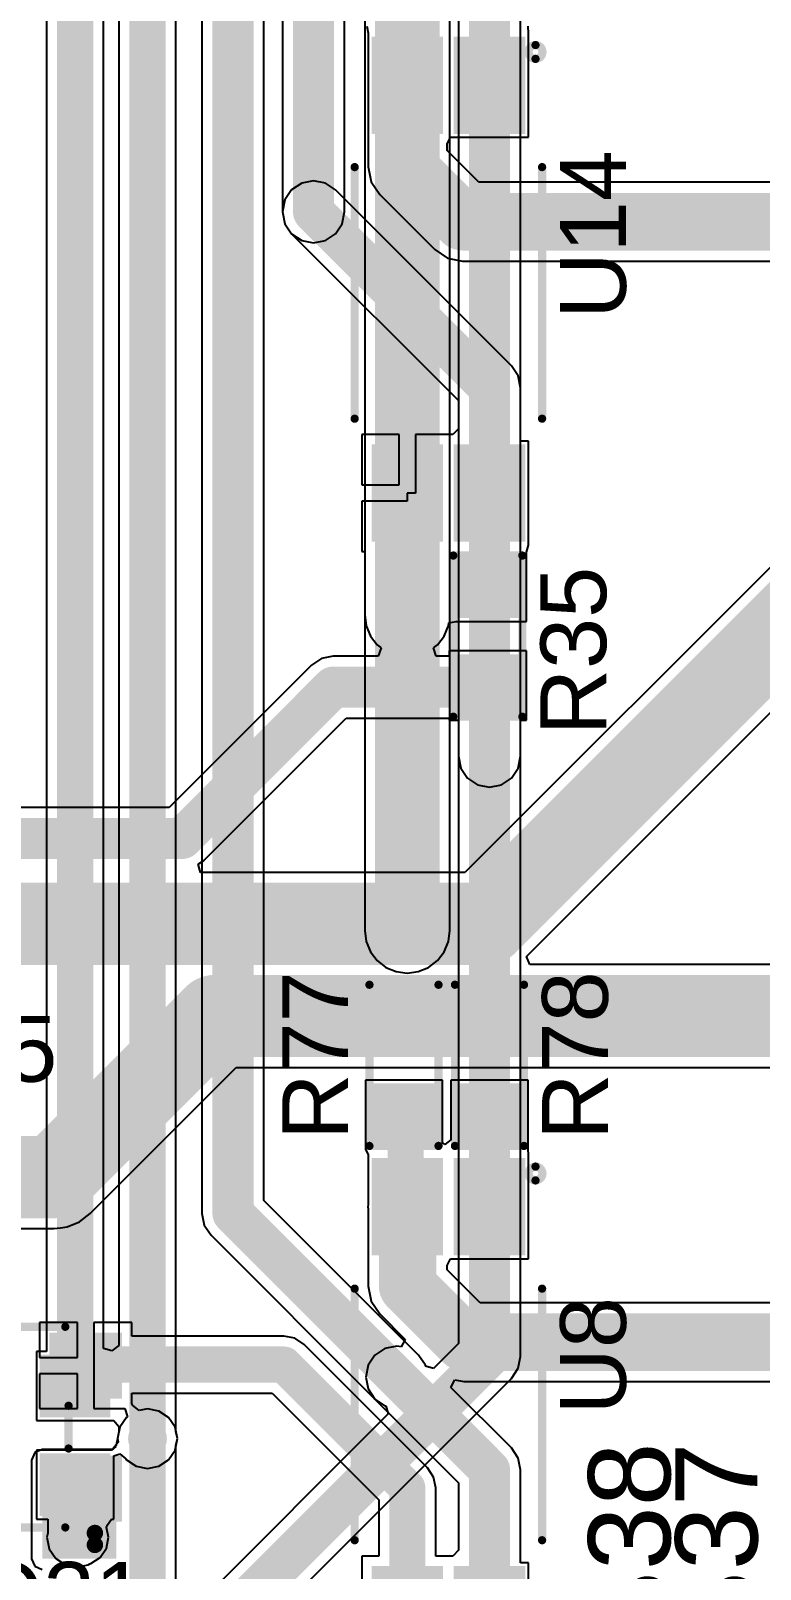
# Model space of a CAD drawing. Header units: millimetres. Extents: x 0 to 214, y 0 to 214.
# Drawn here: x 5.723 to 6.167, y 0.656 to 1.591 of the extents above; entities that cross this region are included whole.
import ezdxf

# ---------------------------------------------------------------- set-up
doc = ezdxf.new("R2010")
doc.units = ezdxf.units.MM
doc.header["$MEASUREMENT"] = 0
for name, color, linetype in [('BottomLayer', 5, 'Continuous'), ('BottomPaste', 16, 'Continuous'), ('BottomSolder', 6, 'Continuous'), ('TopLayer', 1, 'Continuous'), ('TopOverlay', 2, 'Continuous'), ('TopPaste', 8, 'Continuous'), ('TopSolder', 216, 'Continuous'), ('ViaHoleLayer', 16, 'Continuous')]:
    doc.layers.add(name, color=color, linetype=linetype)
doc.styles.add('Arial', font='', dxfattribs={"height": 0.2})
doc.styles.get('Arial').set_extended_font_data('Arial')

# ---------------------------------------------------------------- blocks, each defined once
blk = doc.blocks.new('PS2801C_1_F3_A_5')
at = {"layer": 'TopLayer'}
for points in [[(-0.14961, 0.04272), (-0.09843, 0.04272), (-0.09843, 0.00728), (-0.14961, 0.00728)], [(0.09843, 0.04272), (0.14961, 0.04272), (0.14961, 0.00728), (0.09843, 0.00728)], [(-0.14961, -0.00728), (-0.09843, -0.00728), (-0.09843, -0.04272), (-0.14961, -0.04272)], [(0.09843, -0.00728), (0.14961, -0.00728), (0.14961, -0.04272), (0.09843, -0.04272)]]:
    blk.add_hatch(color=1, dxfattribs=at).paths.add_polyline_path(points)
at = {"layer": 'TopPaste'}
for points in [[(-0.14961, 0.04272), (-0.09843, 0.04272), (-0.09843, 0.00728), (-0.14961, 0.00728)], [(0.09843, 0.04272), (0.14961, 0.04272), (0.14961, 0.00728), (0.09843, 0.00728)], [(-0.14961, -0.00728), (-0.09843, -0.00728), (-0.09843, -0.04272), (-0.14961, -0.04272)], [(0.09843, -0.00728), (0.14961, -0.00728), (0.14961, -0.04272), (0.09843, -0.04272)]]:
    blk.add_hatch(color=8, dxfattribs=at).paths.add_polyline_path(points)
at = {"layer": 'TopSolder'}
for points in [[(-0.15361, 0.04672), (-0.09443, 0.04672), (-0.09443, 0.00328), (-0.15361, 0.00328)], [(0.09443, 0.04672), (0.15361, 0.04672), (0.15361, 0.00328), (0.09443, 0.00328)], [(-0.15361, -0.00328), (-0.09443, -0.00328), (-0.09443, -0.04672), (-0.15361, -0.04672)], [(0.09443, -0.00328), (0.15361, -0.00328), (0.15361, -0.04672), (0.09443, -0.04672)]]:
    blk.add_hatch(color=216, dxfattribs=at).paths.add_polyline_path(points)
at = {"layer": 'TopOverlay'}
for points, const_width in [([(-0.14002, 0.053, 1), (-0.14843, 0.053, 1)], 0.005), ([(-0.07547, 0.057, 1), (-0.07297, 0.057, 1)], 0.0025), ([(0.07753, 0.057, 1), (0.08003, 0.057, 1)], 0.0025), ([(-0.14968, 0.053, 1), (-0.14718, 0.053, 1)], 0.0025), ([(-0.14127, 0.053, 1), (-0.13877, 0.053, 1)], 0.0025), ([(-0.07547, -0.057, 1), (-0.07297, -0.057, 1)], 0.0025), ([(0.07753, -0.057, 1), (0.08003, -0.057, 1)], 0.0025)]:
    blk.add_lwpolyline(points, format="xyb", close=True, dxfattribs=dict(at, const_width=const_width))
at = {"layer": 'TopOverlay', "const_width": 0.005}
for points in [[(0.07878, 0.057), (-0.07422, 0.057)], [(0.07878, -0.057), (-0.07422, -0.057)]]:
    blk.add_lwpolyline(points, dxfattribs=at)
blk = doc.blocks.new('SOT_23_44')
at = {"layer": 'TopLayer'}
for points in [[(-0.01614, 0.05748), (0.01614, 0.05748), (0.01614, 0.02126), (-0.01614, 0.02126)], [(-0.05354, -0.02126), (-0.02126, -0.02126), (-0.02126, -0.05748), (-0.05354, -0.05748)], [(0.02126, -0.02126), (0.05354, -0.02126), (0.05354, -0.05748), (0.02126, -0.05748)]]:
    blk.add_hatch(color=1, dxfattribs=at).paths.add_polyline_path(points)
at = {"layer": 'TopPaste'}
for points in [[(-0.01614, 0.05748), (0.01614, 0.05748), (0.01614, 0.02126), (-0.01614, 0.02126)], [(-0.05354, -0.02126), (-0.02126, -0.02126), (-0.02126, -0.05748), (-0.05354, -0.05748)], [(0.02126, -0.02126), (0.05354, -0.02126), (0.05354, -0.05748), (0.02126, -0.05748)]]:
    blk.add_hatch(color=8, dxfattribs=at).paths.add_polyline_path(points)
at = {"layer": 'TopSolder'}
for points in [[(-0.02014, 0.06148), (0.02014, 0.06148), (0.02014, 0.01726), (-0.02014, 0.01726)], [(-0.05754, -0.01726), (-0.01726, -0.01726), (-0.01726, -0.06148), (-0.05754, -0.06148)], [(0.01726, -0.01726), (0.05754, -0.01726), (0.05754, -0.06148), (0.01726, -0.06148)]]:
    blk.add_hatch(color=216, dxfattribs=at).paths.add_polyline_path(points)
at = {"layer": 'TopOverlay', "const_width": 0.005}
for points in [[(-0.061, 0.029), (-0.024, 0.029)], [(-0.061, 0.029), (-0.061, -0.027)], [(0.024, 0.029), (0.061, 0.029)], [(0.061, 0.029), (0.061, -0.027)], [(-0.013, -0.029), (0.013, -0.029)]]:
    blk.add_lwpolyline(points, dxfattribs=at)
at = {"layer": 'TopOverlay'}
for points, const_width in [([(-0.06225, 0.029, 1), (-0.05975, 0.029, 1)], 0.0025), ([(-0.06225, 0.029, 1), (-0.05975, 0.029, 1)], 0.0025), ([(-0.02525, 0.029, 1), (-0.02275, 0.029, 1)], 0.0025), ([(0.02275, 0.029, 1), (0.02525, 0.029, 1)], 0.0025), ([(0.05975, 0.029, 1), (0.06225, 0.029, 1)], 0.0025), ([(0.05975, 0.029, 1), (0.06225, 0.029, 1)], 0.0025), ([(-0.06225, -0.027, 1), (-0.05975, -0.027, 1)], 0.0025), ([(-0.01425, -0.029, 1), (-0.01175, -0.029, 1)], 0.0025), ([(0.01175, -0.029, 1), (0.01425, -0.029, 1)], 0.0025), ([(0.05975, -0.027, 1), (0.06225, -0.027, 1)], 0.0025), ([(-0.06439, -0.045, 1), (-0.07161, -0.045, 1)], 0.01), ([(-0.07411, -0.045, 1), (-0.06911, -0.045, 1)], 0.005), ([(-0.06689, -0.045, 1), (-0.06189, -0.045, 1)], 0.005)]:
    blk.add_lwpolyline(points, format="xyb", close=True, dxfattribs=dict(at, const_width=const_width))
blk = doc.blocks.new('PS2801C_1_F3_A_114')
at = {"layer": 'TopLayer'}
for points in [[(-0.14961, 0.04272), (-0.09843, 0.04272), (-0.09843, 0.00728), (-0.14961, 0.00728)], [(0.09843, 0.04272), (0.14961, 0.04272), (0.14961, 0.00728), (0.09843, 0.00728)], [(-0.14961, -0.00728), (-0.09843, -0.00728), (-0.09843, -0.04272), (-0.14961, -0.04272)], [(0.09843, -0.00728), (0.14961, -0.00728), (0.14961, -0.04272), (0.09843, -0.04272)]]:
    blk.add_hatch(color=1, dxfattribs=at).paths.add_polyline_path(points)
at = {"layer": 'TopPaste'}
for points in [[(-0.14961, 0.04272), (-0.09843, 0.04272), (-0.09843, 0.00728), (-0.14961, 0.00728)], [(0.09843, 0.04272), (0.14961, 0.04272), (0.14961, 0.00728), (0.09843, 0.00728)], [(-0.14961, -0.00728), (-0.09843, -0.00728), (-0.09843, -0.04272), (-0.14961, -0.04272)], [(0.09843, -0.00728), (0.14961, -0.00728), (0.14961, -0.04272), (0.09843, -0.04272)]]:
    blk.add_hatch(color=8, dxfattribs=at).paths.add_polyline_path(points)
at = {"layer": 'TopSolder'}
for points in [[(-0.15361, 0.04672), (-0.09443, 0.04672), (-0.09443, 0.00328), (-0.15361, 0.00328)], [(0.09443, 0.04672), (0.15361, 0.04672), (0.15361, 0.00328), (0.09443, 0.00328)], [(-0.15361, -0.00328), (-0.09443, -0.00328), (-0.09443, -0.04672), (-0.15361, -0.04672)], [(0.09443, -0.00328), (0.15361, -0.00328), (0.15361, -0.04672), (0.09443, -0.04672)]]:
    blk.add_hatch(color=216, dxfattribs=at).paths.add_polyline_path(points)
at = {"layer": 'TopOverlay'}
for points, const_width in [([(-0.14002, 0.053, 1), (-0.14843, 0.053, 1)], 0.005), ([(-0.07547, 0.057, 1), (-0.07297, 0.057, 1)], 0.0025), ([(0.07753, 0.057, 1), (0.08003, 0.057, 1)], 0.0025), ([(-0.14968, 0.053, 1), (-0.14718, 0.053, 1)], 0.0025), ([(-0.14127, 0.053, 1), (-0.13877, 0.053, 1)], 0.0025), ([(-0.07547, -0.057, 1), (-0.07297, -0.057, 1)], 0.0025), ([(0.07753, -0.057, 1), (0.08003, -0.057, 1)], 0.0025)]:
    blk.add_lwpolyline(points, format="xyb", close=True, dxfattribs=dict(at, const_width=const_width))
at = {"layer": 'TopOverlay', "const_width": 0.005}
for points in [[(0.07878, 0.057), (-0.07422, 0.057)], [(0.07878, -0.057), (-0.07422, -0.057)]]:
    blk.add_lwpolyline(points, dxfattribs=at)
blk = doc.blocks.new('RES_0603_B_150')
at = {"layer": 'BottomLayer'}
for points in [[(-0.045, -0.0175), (-0.045, 0.0175), (-0.015, 0.0175), (-0.015, -0.0175)], [(0.015, -0.0175), (0.015, 0.0175), (0.045, 0.0175), (0.045, -0.0175)]]:
    blk.add_hatch(color=5, dxfattribs=at).paths.add_polyline_path(points)
at = {"layer": 'BottomPaste'}
for points in [[(-0.045, -0.0175), (-0.045, 0.0175), (-0.015, 0.0175), (-0.015, -0.0175)], [(0.015, -0.0175), (0.015, 0.0175), (0.045, 0.0175), (0.045, -0.0175)]]:
    blk.add_hatch(color=16, dxfattribs=at).paths.add_polyline_path(points)
at = {"layer": 'BottomSolder'}
for points in [[(-0.049, -0.0215), (-0.049, 0.0215), (-0.011, 0.0215), (-0.011, -0.0215)], [(0.011, -0.0215), (0.011, 0.0215), (0.049, 0.0215), (0.049, -0.0215)]]:
    blk.add_hatch(color=6, dxfattribs=at).paths.add_polyline_path(points)
blk = doc.blocks.new('RES_0603_238')
at = {"layer": 'TopLayer'}
for points in [[(-0.015, 0.0175), (-0.015, -0.0175), (-0.045, -0.0175), (-0.045, 0.0175)], [(0.045, 0.0175), (0.045, -0.0175), (0.015, -0.0175), (0.015, 0.0175)]]:
    blk.add_hatch(color=1, dxfattribs=at).paths.add_polyline_path(points)
at = {"layer": 'TopPaste'}
for points in [[(-0.015, 0.0175), (-0.015, -0.0175), (-0.045, -0.0175), (-0.045, 0.0175)], [(0.045, 0.0175), (0.045, -0.0175), (0.015, -0.0175), (0.015, 0.0175)]]:
    blk.add_hatch(color=8, dxfattribs=at).paths.add_polyline_path(points)
at = {"layer": 'TopSolder'}
for points in [[(-0.011, 0.0215), (-0.011, -0.0215), (-0.049, -0.0215), (-0.049, 0.0215)], [(0.049, 0.0215), (0.049, -0.0215), (0.011, -0.0215), (0.011, 0.0215)]]:
    blk.add_hatch(color=216, dxfattribs=at).paths.add_polyline_path(points)
at = {"layer": 'TopOverlay', "const_width": 0.005}
for points in [[(-0.049, 0.021), (-0.049, -0.021)], [(-0.049, 0.021), (0.049, 0.021)], [(0.049, 0.021), (0.049, -0.021)], [(-0.049, -0.021), (0.049, -0.021)]]:
    blk.add_lwpolyline(points, dxfattribs=at)
at = {"layer": 'TopOverlay', "const_width": 0.0025}
for points in [[(-0.05025, 0.021, 1), (-0.04775, 0.021, 1)], [(-0.05025, 0.021, 1), (-0.04775, 0.021, 1)], [(0.04775, 0.021, 1), (0.05025, 0.021, 1)], [(0.04775, 0.021, 1), (0.05025, 0.021, 1)], [(-0.05025, -0.021, 1), (-0.04775, -0.021, 1)], [(-0.05025, -0.021, 1), (-0.04775, -0.021, 1)], [(0.04775, -0.021, 1), (0.05025, -0.021, 1)], [(0.04775, -0.021, 1), (0.05025, -0.021, 1)]]:
    blk.add_lwpolyline(points, format="xyb", close=True, dxfattribs=at)
blk = doc.blocks.new('RES_0603_239')
at = {"layer": 'TopLayer'}
for points in [[(-0.015, 0.0175), (-0.015, -0.0175), (-0.045, -0.0175), (-0.045, 0.0175)], [(0.045, 0.0175), (0.045, -0.0175), (0.015, -0.0175), (0.015, 0.0175)]]:
    blk.add_hatch(color=1, dxfattribs=at).paths.add_polyline_path(points)
at = {"layer": 'TopPaste'}
for points in [[(-0.015, 0.0175), (-0.015, -0.0175), (-0.045, -0.0175), (-0.045, 0.0175)], [(0.045, 0.0175), (0.045, -0.0175), (0.015, -0.0175), (0.015, 0.0175)]]:
    blk.add_hatch(color=8, dxfattribs=at).paths.add_polyline_path(points)
at = {"layer": 'TopSolder'}
for points in [[(-0.011, 0.0215), (-0.011, -0.0215), (-0.049, -0.0215), (-0.049, 0.0215)], [(0.049, 0.0215), (0.049, -0.0215), (0.011, -0.0215), (0.011, 0.0215)]]:
    blk.add_hatch(color=216, dxfattribs=at).paths.add_polyline_path(points)
at = {"layer": 'TopOverlay', "const_width": 0.005}
for points in [[(-0.049, 0.021), (0.049, 0.021)], [(-0.049, 0.021), (-0.049, -0.021)], [(0.049, 0.021), (0.049, -0.021)], [(-0.049, -0.021), (0.049, -0.021)]]:
    blk.add_lwpolyline(points, dxfattribs=at)
at = {"layer": 'TopOverlay', "const_width": 0.0025}
for points in [[(-0.05025, 0.021, 1), (-0.04775, 0.021, 1)], [(-0.05025, 0.021, 1), (-0.04775, 0.021, 1)], [(0.04775, 0.021, 1), (0.05025, 0.021, 1)], [(0.04775, 0.021, 1), (0.05025, 0.021, 1)], [(-0.05025, -0.021, 1), (-0.04775, -0.021, 1)], [(-0.05025, -0.021, 1), (-0.04775, -0.021, 1)], [(0.04775, -0.021, 1), (0.05025, -0.021, 1)], [(0.04775, -0.021, 1), (0.05025, -0.021, 1)]]:
    blk.add_lwpolyline(points, format="xyb", close=True, dxfattribs=at)
blk = doc.blocks.new('RES_0603_299')
at = {"layer": 'TopLayer'}
for points in [[(-0.015, 0.0175), (-0.015, -0.0175), (-0.045, -0.0175), (-0.045, 0.0175)], [(0.045, 0.0175), (0.045, -0.0175), (0.015, -0.0175), (0.015, 0.0175)]]:
    blk.add_hatch(color=1, dxfattribs=at).paths.add_polyline_path(points)
at = {"layer": 'TopPaste'}
for points in [[(-0.015, 0.0175), (-0.015, -0.0175), (-0.045, -0.0175), (-0.045, 0.0175)], [(0.045, 0.0175), (0.045, -0.0175), (0.015, -0.0175), (0.015, 0.0175)]]:
    blk.add_hatch(color=8, dxfattribs=at).paths.add_polyline_path(points)
at = {"layer": 'TopSolder'}
for points in [[(-0.011, 0.0215), (-0.011, -0.0215), (-0.049, -0.0215), (-0.049, 0.0215)], [(0.049, 0.0215), (0.049, -0.0215), (0.011, -0.0215), (0.011, 0.0215)]]:
    blk.add_hatch(color=216, dxfattribs=at).paths.add_polyline_path(points)
at = {"layer": 'TopOverlay', "const_width": 0.005}
for points in [[(0.049, 0.021), (-0.049, 0.021)], [(-0.049, -0.021), (-0.049, 0.021)], [(0.049, -0.021), (0.049, 0.021)], [(0.049, -0.021), (-0.049, -0.021)]]:
    blk.add_lwpolyline(points, dxfattribs=at)
at = {"layer": 'TopOverlay', "const_width": 0.0025}
for points in [[(-0.05025, 0.021, 1), (-0.04775, 0.021, 1)], [(-0.05025, 0.021, 1), (-0.04775, 0.021, 1)], [(0.04775, 0.021, 1), (0.05025, 0.021, 1)], [(0.04775, 0.021, 1), (0.05025, 0.021, 1)], [(-0.05025, -0.021, 1), (-0.04775, -0.021, 1)], [(-0.05025, -0.021, 1), (-0.04775, -0.021, 1)], [(0.04775, -0.021, 1), (0.05025, -0.021, 1)], [(0.04775, -0.021, 1), (0.05025, -0.021, 1)]]:
    blk.add_lwpolyline(points, format="xyb", close=True, dxfattribs=at)

msp = doc.modelspace()

# ---------------------------------------------------------------- hatches: boundary and pattern name
at = {"layer": 'BottomLayer'}
h = msp.add_hatch(color=5, dxfattribs=at)
edge = h.paths.add_edge_path()
edge.add_arc((5.895, 1.481), 0.01181, 0, 360)
h = msp.add_hatch(color=5, dxfattribs=at)
edge = h.paths.add_edge_path()
edge.add_arc((5.952, 1.236), 0.01181, 0, 360)
h = msp.add_hatch(color=5, dxfattribs=at)
edge = h.paths.add_edge_path()
edge.add_arc((6.002, 1.15), 0.01181, 0, 360)
h = msp.add_hatch(color=5, dxfattribs=at)
edge = h.paths.add_edge_path()
edge.add_arc((5.952, 1.048), 0.01181, 0, 360)
h = msp.add_hatch(color=5, dxfattribs=at)
edge = h.paths.add_edge_path()
edge.add_arc((5.94558, 0.77242), 0.01181, 0, 360)
h = msp.add_hatch(color=5, dxfattribs=at)
edge = h.paths.add_edge_path()
edge.add_arc((5.794, 0.735), 0.01181, 0, 360)
h = msp.add_hatch(color=5, dxfattribs=at)
edge = h.paths.add_edge_path()
edge.add_arc((5.751, 0.675), 0.01181, 0, 360)
at = {"layer": 'BottomSolder'}
h = msp.add_hatch(color=6, dxfattribs=at)
edge = h.paths.add_edge_path()
edge.add_arc((5.895, 1.481), 0.00591, 0, 360)
h = msp.add_hatch(color=6, dxfattribs=at)
edge = h.paths.add_edge_path()
edge.add_arc((5.952, 1.236), 0.00591, 0, 360)
h = msp.add_hatch(color=6, dxfattribs=at)
edge = h.paths.add_edge_path()
edge.add_arc((6.002, 1.15), 0.00591, 0, 360)
h = msp.add_hatch(color=6, dxfattribs=at)
edge = h.paths.add_edge_path()
edge.add_arc((5.952, 1.048), 0.00591, 0, 360)
h = msp.add_hatch(color=6, dxfattribs=at)
edge = h.paths.add_edge_path()
edge.add_arc((5.94558, 0.77242), 0.00591, 0, 360)
h = msp.add_hatch(color=6, dxfattribs=at)
edge = h.paths.add_edge_path()
edge.add_arc((5.794, 0.735), 0.00591, 0, 360)
h = msp.add_hatch(color=6, dxfattribs=at)
edge = h.paths.add_edge_path()
edge.add_arc((5.751, 0.675), 0.00591, 0, 360)
at = {"layer": 'TopLayer'}
h = msp.add_hatch(color=1, dxfattribs=at)
edge = h.paths.add_edge_path()
edge.add_arc((5.895, 1.481), 0.01181, 0, 360)
h = msp.add_hatch(color=1, dxfattribs=at)
edge = h.paths.add_edge_path()
edge.add_arc((5.952, 1.236), 0.01181, 0, 360)
h = msp.add_hatch(color=1, dxfattribs=at)
edge = h.paths.add_edge_path()
edge.add_arc((6.002, 1.15), 0.01181, 0, 360)
h = msp.add_hatch(color=1, dxfattribs=at)
edge = h.paths.add_edge_path()
edge.add_arc((5.952, 1.048), 0.01181, 0, 360)
h = msp.add_hatch(color=1, dxfattribs=at)
edge = h.paths.add_edge_path()
edge.add_arc((5.94558, 0.77242), 0.01181, 0, 360)
h = msp.add_hatch(color=1, dxfattribs=at)
edge = h.paths.add_edge_path()
edge.add_arc((5.794, 0.735), 0.01181, 0, 360)
msp.add_hatch(color=1, dxfattribs=at).paths.add_polyline_path([(5.73, 0.662), (5.775, 0.662), (5.775, 0.722), (5.73, 0.722)])
h = msp.add_hatch(color=1, dxfattribs=at)
edge = h.paths.add_edge_path()
edge.add_arc((5.751, 0.675), 0.01181, 0, 360)
at = {"layer": 'TopSolder'}
h = msp.add_hatch(color=216, dxfattribs=at)
edge = h.paths.add_edge_path()
edge.add_arc((5.895, 1.481), 0.00591, 0, 360)
h = msp.add_hatch(color=216, dxfattribs=at)
edge = h.paths.add_edge_path()
edge.add_arc((5.952, 1.236), 0.00591, 0, 360)
h = msp.add_hatch(color=216, dxfattribs=at)
edge = h.paths.add_edge_path()
edge.add_arc((6.002, 1.15), 0.00591, 0, 360)
h = msp.add_hatch(color=216, dxfattribs=at)
edge = h.paths.add_edge_path()
edge.add_arc((5.952, 1.048), 0.00591, 0, 360)
h = msp.add_hatch(color=216, dxfattribs=at)
edge = h.paths.add_edge_path()
edge.add_arc((5.94558, 0.77242), 0.00591, 0, 360)
h = msp.add_hatch(color=216, dxfattribs=at)
edge = h.paths.add_edge_path()
edge.add_arc((5.794, 0.735), 0.00591, 0, 360)
h = msp.add_hatch(color=216, dxfattribs=at)
edge = h.paths.add_edge_path()
edge.add_arc((5.751, 0.675), 0.00591, 0, 360)
at = {"layer": 'ViaHoleLayer'}
h = msp.add_hatch(color=16, dxfattribs=at)
edge = h.paths.add_edge_path()
edge.add_arc((5.895, 1.481), 0.00591, 0, 360)
h = msp.add_hatch(color=16, dxfattribs=at)
edge = h.paths.add_edge_path()
edge.add_arc((5.952, 1.236), 0.00591, 0, 360)
h = msp.add_hatch(color=16, dxfattribs=at)
edge = h.paths.add_edge_path()
edge.add_arc((6.002, 1.15), 0.00591, 0, 360)
h = msp.add_hatch(color=16, dxfattribs=at)
edge = h.paths.add_edge_path()
edge.add_arc((5.952, 1.048), 0.00591, 0, 360)
h = msp.add_hatch(color=16, dxfattribs=at)
edge = h.paths.add_edge_path()
edge.add_arc((5.94558, 0.77242), 0.00591, 0, 360)
h = msp.add_hatch(color=16, dxfattribs=at)
edge = h.paths.add_edge_path()
edge.add_arc((5.794, 0.735), 0.00591, 0, 360)
h = msp.add_hatch(color=16, dxfattribs=at)
edge = h.paths.add_edge_path()
edge.add_arc((5.751, 0.675), 0.00591, 0, 360)

# ---------------------------------------------------------------- linework, layer by layer
at = {"layer": 'BottomLayer'}
for p, q in [((5.81133, 0.73916), (5.81133, 1.981)), ((5.77667, 1.97382), (5.77667, 0.79169)), ((5.92609, 1.918), (5.92609, 1.236)), ((5.97791, 1.236), (5.97791, 1.918)), ((5.73267, 1.83584), (5.73267, 0.788)), ((5.76733, 0.78976), (5.76733, 1.83584)), ((5.82714, 1.84), (5.82714, 0.872)), ((5.86486, 0.87981), (5.86486, 1.84)), ((5.87614, 1.84), (5.87614, 1.481)), ((5.91386, 1.481), (5.91386, 1.84)), ((5.98314, 1.84), (5.98314, 1.15)), ((6.02086, 1.15), (6.02086, 1.83219)), ((5.87614, 1.481), (5.87757, 1.47378)), ((5.91243, 1.47378), (5.91386, 1.481)), ((5.87757, 1.47378), (5.88166, 1.46766)), ((5.90834, 1.46766), (5.91243, 1.47378)), ((5.88166, 1.46766), (5.88778, 1.46357)), ((5.88778, 1.46357), (5.895, 1.46214)), ((5.895, 1.46214), (5.90222, 1.46357)), ((5.90222, 1.46357), (5.90834, 1.46766)), ((5.92609, 1.236), (5.92609, 1.048)), ((5.97791, 1.048), (5.97791, 1.236)), ((5.98314, 1.15), (5.98314, 0.79281)), ((6.02086, 0.785), (6.02086, 1.15)), ((5.92609, 1.048), (5.92609, 1.044)), ((5.97791, 1.044), (5.97791, 1.048)), ((5.92609, 1.044), (5.92698, 1.03729)), ((5.97702, 1.03729), (5.97791, 1.044)), ((5.92698, 1.03729), (5.92956, 1.03105)), ((5.92956, 1.03105), (5.93368, 1.02568)), ((5.97032, 1.02568), (5.97444, 1.03105)), ((5.97444, 1.03105), (5.97702, 1.03729)), ((5.93368, 1.02568), (5.93905, 1.02156)), ((5.93905, 1.02156), (5.94529, 1.01898)), ((5.95871, 1.01898), (5.96495, 1.02156)), ((5.96495, 1.02156), (5.97032, 1.02568)), ((5.94529, 1.01898), (5.952, 1.01809)), ((5.952, 1.01809), (5.95871, 1.01898)), ((5.95892, 0.78576), (5.86486, 0.87981)), ((5.82714, 0.872), (5.82857, 0.86478)), ((5.82857, 0.86478), (5.83266, 0.85866)), ((5.83266, 0.85866), (5.93224, 0.75908)), ((5.73267, 0.788), (5.7265, 0.788)), ((5.7265, 0.788), (5.7265, 0.746)), ((5.77233, 0.78849), (5.76733, 0.78976)), ((5.77667, 0.79169), (5.77233, 0.78849)), ((5.98314, 0.79281), (5.96791, 0.77759)), ((5.96301, 0.77964), (5.95892, 0.78576)), ((5.96313, 0.77904), (5.96301, 0.77964)), ((5.96791, 0.77759), (5.96313, 0.77904)), ((6.01534, 0.77166), (6.01943, 0.77778)), ((6.01943, 0.77778), (6.02086, 0.785)), ((5.85387, 0.61019), (6.01534, 0.77166)), ((5.93224, 0.75908), (5.93836, 0.75499)), ((5.94041, 0.75009), (5.70084, 0.51051)), ((5.93836, 0.75499), (5.93896, 0.75487)), ((5.93896, 0.75487), (5.94041, 0.75009)), ((5.7265, 0.746), (5.77167, 0.746)), ((5.77167, 0.746), (5.7735, 0.746)), ((5.7735, 0.746), (5.77667, 0.74231)), ((5.77667, 0.73916), (5.77584, 0.735)), ((5.77667, 0.74231), (5.77667, 0.73916)), ((5.81216, 0.735), (5.81133, 0.73916)), ((5.77468, 0.73021), (5.77213, 0.728)), ((5.77584, 0.73498), (5.77468, 0.73021)), ((5.77468, 0.73021), (5.77468, 0.73021)), ((5.77468, 0.73021), (5.77468, 0.73021)), ((5.77584, 0.735), (5.77584, 0.73498)), ((5.81078, 0.72805), (5.81216, 0.735)), ((5.7699, 0.728), (5.7265, 0.728)), ((5.7265, 0.728), (5.7265, 0.686)), ((5.77033, 0.728), (5.7699, 0.728)), ((5.77213, 0.728), (5.77033, 0.728)), ((5.7735, 0.72462), (5.77715, 0.72573)), ((5.7735, 0.72359), (5.7735, 0.72462)), ((5.7735, 0.72357), (5.7735, 0.72359)), ((5.7735, 0.72359), (5.7735, 0.72359)), ((5.7735, 0.686), (5.7735, 0.72357)), ((5.77715, 0.72573), (5.78073, 0.7228)), ((5.78073, 0.7228), (5.78116, 0.72216)), ((5.78116, 0.72216), (5.78705, 0.71822)), ((5.80095, 0.71822), (5.80684, 0.72216)), ((5.80684, 0.72216), (5.81078, 0.72805)), ((5.78705, 0.71822), (5.794, 0.71684)), ((5.794, 0.71684), (5.80095, 0.71822)), ((5.7265, 0.686), (5.73336, 0.686)), ((5.73336, 0.686), (5.73336, 0.6776)), ((5.76963, 0.68252), (5.77202, 0.686)), ((5.77202, 0.686), (5.7735, 0.686)), ((5.73336, 0.6776), (5.73284, 0.675)), ((5.73284, 0.675), (5.73422, 0.66805)), ((5.76901, 0.66837), (5.77033, 0.675)), ((5.76914, 0.681), (5.76963, 0.68252)), ((5.77033, 0.675), (5.76914, 0.681)), ((5.73422, 0.66805), (5.73816, 0.66216)), ((5.76526, 0.66274), (5.76901, 0.66837)), ((5.73816, 0.66216), (5.74405, 0.65822)), ((5.74405, 0.65822), (5.751, 0.65684)), ((5.751, 0.65684), (5.75795, 0.65822)), ((5.75795, 0.65822), (5.75886, 0.65883)), ((5.75886, 0.65883), (5.75963, 0.65899)), ((5.75963, 0.65899), (5.76526, 0.66274))]:
    msp.add_line(p, q, dxfattribs=at)
for points, const_width in [([(5.794, 1.981), (5.794, 0.735)], 0.022), ([(5.952, 1.236), (5.952, 1.918)], 0.03937), ([(5.846, 0.872), (5.846, 1.84)], 0.025), ([(5.895, 1.481), (5.895, 1.84)], 0.025), ([(6.002, 1.15), (6.002, 1.84)], 0.025), ([(5.75, 0.767), (5.75, 1.84)], 0.022), ([(5.952, 1.048), (5.952, 1.236)], 0.03937), ([(6.002, 0.785), (6.002, 1.15)], 0.025), ([(5.952, 1.044), (5.952, 1.048)], 0.03937), ([(5.846, 0.872), (5.94558, 0.77242)], 0.025), ([(5.691, 0.474), (6.002, 0.785)], 0.025), ([(5.75069, 0.67531), (5.75069, 0.70631)], 0.022), ([(5.752, 0.707), (5.75269, 0.70631)], 0.022), ([(5.75269, 0.67531), (5.753, 0.675)], 0.022)]:
    msp.add_lwpolyline(points, dxfattribs=dict(at, const_width=const_width))
for points, const_width in [([(5.88875, 1.481, 1), (5.90125, 1.481, 1)], 0.0125), ([(5.94216, 1.236, 1), (5.96184, 1.236, 1)], 0.01969), ([(5.94216, 1.236, 1), (5.96184, 1.236, 1)], 0.01969), ([(5.99575, 1.15, 1), (6.00825, 1.15, 1)], 0.0125), ([(5.99575, 1.15, 1), (6.00825, 1.15, 1)], 0.0125), ([(5.94216, 1.048, 1), (5.96184, 1.048, 1)], 0.01969), ([(5.94216, 1.048, 1), (5.96184, 1.048, 1)], 0.01969), ([(5.94216, 1.044, 1), (5.96184, 1.044, 1)], 0.01969), ([(5.83975, 0.872, 1), (5.85225, 0.872, 1)], 0.0125), ([(5.83975, 0.872, 1), (5.85225, 0.872, 1)], 0.0125), ([(5.99575, 0.785, 1), (6.00825, 0.785, 1)], 0.0125), ([(5.99575, 0.785, 1), (6.00825, 0.785, 1)], 0.0125), ([(5.7445, 0.767, 1), (5.7555, 0.767, 1)], 0.011), ([(5.93933, 0.77242, 1), (5.95183, 0.77242, 1)], 0.0125), ([(5.7885, 0.735, 1), (5.7995, 0.735, 1)], 0.011), ([(5.74519, 0.70631, 1), (5.75619, 0.70631, 1)], 0.011), ([(5.7465, 0.707, 1), (5.7575, 0.707, 1)], 0.011), ([(5.74719, 0.70631, 1), (5.75819, 0.70631, 1)], 0.011), ([(5.74519, 0.67531, 1), (5.75619, 0.67531, 1)], 0.011), ([(5.74719, 0.67531, 1), (5.75819, 0.67531, 1)], 0.011), ([(5.7475, 0.675, 1), (5.7585, 0.675, 1)], 0.011)]:
    msp.add_lwpolyline(points, format="xyb", close=True, dxfattribs=dict(at, const_width=const_width))
at = {"layer": 'TopLayer'}
for p, q in [((5.9275, 1.594), (5.92828, 1.58961)), ((6.02572, 1.58961), (6.0255, 1.594)), ((5.92828, 1.58961), (5.92828, 1.58961)), ((5.92828, 1.58961), (5.92828, 1.5586)), ((6.02572, 1.58909), (6.02572, 1.58961)), ((6.02572, 1.58961), (6.02572, 1.58961)), ((6.02572, 1.52643), (6.02572, 1.58909)), ((5.92828, 1.5586), (5.92826, 1.55847)), ((5.92826, 1.55847), (5.92826, 1.50845)), ((5.97618, 1.5223), (5.97828, 1.52643)), ((5.97828, 1.52643), (5.98118, 1.52643)), ((5.98118, 1.52643), (6.02572, 1.52643)), ((5.97618, 1.51838), (5.97618, 1.5223)), ((5.99559, 1.49896), (5.97618, 1.51838)), ((5.92826, 1.50845), (5.92826, 1.50845)), ((5.92826, 1.50845), (5.93008, 1.49928)), ((5.88778, 1.49843), (5.88166, 1.49434)), ((5.895, 1.49986), (5.88778, 1.49843)), ((5.90222, 1.49843), (5.895, 1.49986)), ((5.90834, 1.49434), (5.90222, 1.49843)), ((5.93008, 1.49928), (5.93527, 1.49151)), ((6.26929, 1.49896), (5.99559, 1.49896)), ((5.87757, 1.48822), (5.87614, 1.481)), ((5.88166, 1.49434), (5.87757, 1.48822)), ((6.01534, 1.38734), (5.90834, 1.49434)), ((5.93527, 1.49151), (5.96872, 1.45806)), ((5.87614, 1.481), (5.87757, 1.47378)), ((5.87757, 1.47378), (5.88166, 1.46766)), ((5.88166, 1.46766), (5.98314, 1.36619)), ((5.96872, 1.45806), (5.96872, 1.45806)), ((5.96872, 1.45806), (5.9765, 1.45286)), ((5.9765, 1.45286), (5.98567, 1.45104)), ((5.98567, 1.45104), (5.98567, 1.45104)), ((5.98567, 1.45104), (6.26929, 1.45104)), ((6.01943, 1.38122), (6.01534, 1.38734)), ((6.02086, 1.374), (6.01943, 1.38122)), ((5.98314, 1.36619), (5.98314, 1.34916)), ((6.02086, 1.34157), (6.02086, 1.374)), ((5.98314, 1.34916), (5.97972, 1.34557)), ((5.947, 1.34557), (5.92428, 1.34557)), ((5.92428, 1.34557), (5.92428, 1.31498)), ((5.947, 1.31498), (5.947, 1.34557)), ((5.97972, 1.34557), (5.957, 1.34557)), ((5.957, 1.34557), (5.957, 1.30998)), ((6.02572, 1.34157), (6.02086, 1.34157)), ((6.02572, 1.2785), (6.02572, 1.34157)), ((5.92428, 1.31498), (5.947, 1.31498)), ((5.957, 1.30998), (5.952, 1.30998)), ((5.952, 1.30998), (5.952, 1.30498)), ((5.952, 1.30498), (5.92428, 1.30498)), ((5.92428, 1.30498), (5.92428, 1.27439)), ((6.2006, 1.29282), (5.98705, 1.07927)), ((5.92428, 1.27439), (5.92609, 1.27439)), ((5.92609, 1.27439), (5.92609, 1.236)), ((6.0245, 1.274), (6.02572, 1.27839)), ((6.0245, 1.232), (6.0245, 1.274)), ((6.0245, 1.274), (6.0245, 1.274)), ((6.02572, 1.27839), (6.02572, 1.2785)), ((6.02572, 1.27839), (6.02572, 1.27839)), ((5.92609, 1.236), (5.92698, 1.22929)), ((6.02449, 1.02827), (6.23566, 1.23944)), ((5.92698, 1.22929), (5.92956, 1.22305)), ((5.97444, 1.22305), (5.97583, 1.22641)), ((5.97583, 1.22641), (5.97628, 1.2275)), ((5.97628, 1.22751), (5.97702, 1.22929)), ((5.97628, 1.2275), (5.97628, 1.22751)), ((5.97702, 1.22929), (5.97727, 1.23114)), ((5.97727, 1.23114), (5.98181, 1.232)), ((5.98181, 1.232), (6.0245, 1.232)), ((5.92956, 1.22305), (5.93368, 1.21768)), ((5.93368, 1.21768), (5.93605, 1.21586)), ((5.96795, 1.21586), (5.97032, 1.21768)), ((5.97032, 1.21768), (5.97444, 1.22305)), ((5.89978, 1.20943), (5.89366, 1.20534)), ((5.907, 1.21086), (5.89978, 1.20943)), ((5.93435, 1.21086), (5.907, 1.21086)), ((5.93605, 1.21586), (5.93435, 1.21086)), ((5.96965, 1.21086), (5.96795, 1.21586)), ((5.9775, 1.21086), (5.96965, 1.21086)), ((6.0245, 1.214), (5.9775, 1.214)), ((5.9775, 1.214), (5.9775, 1.21086)), ((6.0245, 1.172), (6.0245, 1.214)), ((5.89366, 1.20534), (5.80719, 1.11886)), ((5.82834, 1.08666), (5.91481, 1.17314)), ((5.91481, 1.17314), (5.9775, 1.17314)), ((5.9775, 1.17314), (5.9775, 1.172)), ((5.9775, 1.172), (5.98314, 1.172)), ((5.98314, 1.172), (5.98314, 1.15)), ((6.02086, 1.15), (6.02086, 1.172)), ((6.02086, 1.172), (6.0245, 1.172)), ((5.98314, 1.15), (5.98457, 1.14278)), ((5.98457, 1.14278), (5.98866, 1.13666)), ((6.01534, 1.13666), (6.01943, 1.14278)), ((6.01943, 1.14278), (6.02086, 1.15)), ((5.98866, 1.13666), (5.99478, 1.13257)), ((5.99478, 1.13257), (6.002, 1.13114)), ((6.002, 1.13114), (6.00922, 1.13257)), ((6.00922, 1.13257), (6.01534, 1.13666)), ((5.80719, 1.11886), (5.66307, 1.11886)), ((5.82475, 1.08427), (5.82834, 1.08666)), ((5.82627, 1.07927), (5.82475, 1.08427)), ((5.98705, 1.07927), (5.82627, 1.07927)), ((6.02656, 1.02327), (6.02449, 1.02827)), ((6.26494, 1.02327), (6.02656, 1.02327)), ((5.75911, 0.87189), (5.84795, 0.96073)), ((5.84795, 0.96073), (6.26494, 0.96073)), ((5.9735, 0.953), (5.9265, 0.953)), ((5.9265, 0.953), (5.9265, 0.911)), ((5.9735, 0.91458), (5.9735, 0.953)), ((6.0255, 0.953), (5.9785, 0.953)), ((5.9785, 0.953), (5.9785, 0.91671)), ((6.0255, 0.911), (6.0255, 0.953)), ((5.9265, 0.911), (5.9265, 0.911)), ((5.9265, 0.911), (5.92828, 0.90761)), ((5.92828, 0.90761), (5.92828, 0.87724)), ((5.97485, 0.91392), (5.9735, 0.91458)), ((5.9785, 0.91671), (5.97485, 0.91392)), ((6.02572, 0.90761), (6.0255, 0.911)), ((6.0255, 0.911), (6.0255, 0.911)), ((6.02572, 0.90609), (6.02572, 0.90761)), ((6.02572, 0.90761), (6.02572, 0.90761)), ((6.02572, 0.84443), (6.02572, 0.90609)), ((5.75263, 0.86692), (5.75911, 0.87189)), ((5.92828, 0.87724), (5.92804, 0.87602)), ((5.92804, 0.87602), (5.92826, 0.87493)), ((5.92826, 0.87493), (5.92826, 0.82778)), ((5.68885, 0.86273), (5.737, 0.86273)), ((5.737, 0.86273), (5.74105, 0.86327)), ((5.737, 0.86273), (5.737, 0.86273)), ((5.74105, 0.86327), (5.74509, 0.8638)), ((5.74509, 0.8638), (5.75263, 0.86692)), ((5.97618, 0.8403), (5.97828, 0.84443)), ((5.97828, 0.84443), (5.98118, 0.84443)), ((5.98118, 0.84443), (6.02572, 0.84443)), ((5.97618, 0.83771), (5.97618, 0.8403)), ((5.99626, 0.81763), (5.97618, 0.83771)), ((5.92826, 0.82778), (5.92826, 0.82778)), ((5.92826, 0.82778), (5.93008, 0.81861)), ((5.93008, 0.81861), (5.93527, 0.81084)), ((6.26929, 0.81763), (5.99626, 0.81763)), ((5.75137, 0.80554), (5.72826, 0.80554)), ((5.72826, 0.80554), (5.72826, 0.7844)), ((5.75137, 0.7844), (5.75137, 0.80554)), ((5.78448, 0.80554), (5.76137, 0.80554)), ((5.76137, 0.80554), (5.76137, 0.7794)), ((5.78448, 0.79738), (5.78448, 0.80554)), ((5.93527, 0.81084), (5.95077, 0.79535)), ((5.87695, 0.79738), (5.78448, 0.79738)), ((5.88359, 0.79606), (5.87695, 0.79738)), ((5.88921, 0.7923), (5.88359, 0.79606)), ((5.95077, 0.79535), (5.9483, 0.79074)), ((5.96426, 0.71726), (5.88921, 0.7923)), ((5.93836, 0.78985), (5.93224, 0.78576)), ((5.94558, 0.79128), (5.93836, 0.78985)), ((5.9483, 0.79074), (5.94558, 0.79128)), ((5.72826, 0.7844), (5.75137, 0.7844)), ((5.76137, 0.7794), (5.76137, 0.75326)), ((5.92815, 0.77964), (5.92672, 0.77242)), ((5.93224, 0.78576), (5.92815, 0.77964)), ((5.75137, 0.7744), (5.72826, 0.7744)), ((5.72826, 0.7744), (5.72826, 0.75326)), ((5.75137, 0.75326), (5.75137, 0.7744)), ((5.92672, 0.77242), (5.92815, 0.7652)), ((5.97851, 0.76616), (5.98097, 0.77077)), ((5.98097, 0.77077), (5.98633, 0.76971)), ((5.98633, 0.76971), (5.98633, 0.76971)), ((5.98633, 0.76971), (6.26929, 0.76971)), ((5.78448, 0.75598), (5.78448, 0.76271)), ((5.78448, 0.76271), (5.86977, 0.76271)), ((5.86977, 0.76271), (5.93467, 0.69782)), ((5.92815, 0.7652), (5.93224, 0.75908)), ((5.93224, 0.75908), (5.98314, 0.70819)), ((6.01534, 0.72934), (5.97851, 0.76616)), ((5.72826, 0.75326), (5.75137, 0.75326)), ((5.76137, 0.75326), (5.78027, 0.75326)), ((5.78027, 0.75326), (5.78179, 0.74826)), ((5.78489, 0.7553), (5.78448, 0.75598)), ((5.78903, 0.75217), (5.78489, 0.7553)), ((5.794, 0.75316), (5.78903, 0.75217)), ((5.80095, 0.75178), (5.794, 0.75316)), ((5.80684, 0.74784), (5.80095, 0.75178)), ((5.77722, 0.74195), (5.77584, 0.735)), ((5.78116, 0.74784), (5.77722, 0.74195)), ((5.78179, 0.74826), (5.78116, 0.74784)), ((5.81078, 0.74195), (5.80684, 0.74784)), ((5.81216, 0.735), (5.81078, 0.74195)), ((5.77615, 0.73286), (5.77268, 0.72849)), ((5.77584, 0.735), (5.77622, 0.73311)), ((5.77622, 0.73311), (5.77615, 0.73286)), ((5.81133, 0.73084), (5.81216, 0.735)), ((5.81133, 0.52618), (5.81133, 0.73084)), ((5.72541, 0.72659), (5.72351, 0.722)), ((5.72351, 0.722), (5.72351, 0.662)), ((5.73, 0.72849), (5.72541, 0.72659)), ((5.77268, 0.72849), (5.73, 0.72849)), ((6.01943, 0.72322), (6.01534, 0.72934)), ((6.02086, 0.716), (6.01943, 0.72322)), ((5.96801, 0.71163), (5.96426, 0.71726)), ((5.96933, 0.705), (5.96801, 0.71163)), ((6.02086, 0.65957), (6.02086, 0.716)), ((5.96933, 0.66357), (5.96933, 0.705)), ((5.98314, 0.70819), (5.98314, 0.66716)), ((5.93467, 0.69782), (5.93467, 0.66357)), ((5.98314, 0.66716), (5.97972, 0.66357)), ((5.72351, 0.662), (5.72541, 0.65741)), ((5.72541, 0.65741), (5.73, 0.65551)), ((5.93467, 0.66357), (5.92428, 0.66357)), ((5.92428, 0.66357), (5.92428, 0.63298)), ((5.97972, 0.66357), (5.96933, 0.66357)), ((6.02572, 0.65957), (6.02086, 0.65957)), ((6.02572, 0.59639), (6.02572, 0.65957))]:
    msp.add_line(p, q, dxfattribs=at)
for points, const_width in [([(5.952, 1.55802), (5.952, 1.614)], 0.022), ([(6.002, 1.55802), (6.002, 1.614)], 0.022), ([(5.95222, 1.50845), (5.95222, 1.55847)], 0.035), ([(5.95222, 1.50845), (5.98567, 1.475)], 0.035), ([(5.895, 1.481), (6.002, 1.374)], 0.025), ([(5.98567, 1.475), (6.33, 1.475)], 0.035), ([(6.002, 1.30998), (6.002, 1.374)], 0.025), ([(5.952, 1.236), (5.952, 1.30998)], 0.03937), ([(6.002, 1.252), (6.002, 1.30998)], 0.025), ([(6, 1.048), (6.22271, 1.27071)], 0.05), ([(5.815, 1.1), (5.907, 1.192)], 0.025), ([(5.907, 1.192), (6.002, 1.192)], 0.025), ([(6.001, 1.193), (6.002, 1.192)], 0.025), ([(6.002, 1.15), (6.002, 1.192)], 0.025), ([(5.611, 1.1), (5.815, 1.1)], 0.025), ([(5.52455, 1.048), (5.952, 1.048)], 0.05), ([(5.952, 1.048), (6, 1.048)], 0.05), ([(5.737, 0.894), (5.835, 0.992)], 0.05), ([(5.835, 0.992), (6.32833, 0.992)], 0.05), ([(5.95, 0.932), (5.951, 0.931)], 0.022), ([(5.951, 0.87702), (5.951, 0.931)], 0.022), ([(6.002, 0.87602), (6.002, 0.932)], 0.022), ([(5.668, 0.894), (5.737, 0.894)], 0.05), ([(5.952, 0.87602), (5.95222, 0.8758)], 0.035), ([(5.95222, 0.82778), (5.95222, 0.8758)], 0.035), ([(5.951, 0.87702), (5.952, 0.87602)], 0.022), ([(5.95222, 0.82778), (5.98633, 0.79367)], 0.035), ([(5.98633, 0.79367), (6.33, 0.79367)], 0.035), ([(5.76237, 0.7794), (5.76883, 0.7794)], 0.022), ([(5.76883, 0.7794), (5.76948, 0.78005)], 0.022), ([(5.76948, 0.78005), (5.87695, 0.78005)], 0.022), ([(5.87695, 0.78005), (5.952, 0.705)], 0.022), ([(5.94558, 0.77242), (6.002, 0.716)], 0.025), ([(5.794, 0.519), (5.794, 0.735)], 0.022), ([(6.002, 0.62798), (6.002, 0.716)], 0.025), ([(5.75526, 0.69946), (5.7604, 0.7046)], 0.022), ([(5.7604, 0.7046), (5.76237, 0.7046)], 0.022), ([(5.952, 0.62798), (5.952, 0.705)], 0.022), ([(5.75331, 0.68888), (5.75526, 0.69083)], 0.022), ([(5.75526, 0.69083), (5.75526, 0.69946)], 0.022), ([(5.75331, 0.67531), (5.75331, 0.68888)], 0.022), ([(5.753, 0.675), (5.75331, 0.67531)], 0.022)]:
    msp.add_lwpolyline(points, dxfattribs=dict(at, const_width=const_width))
for points, const_width in [([(5.94347, 1.55847, 1), (5.96097, 1.55847, 1)], 0.0175), ([(5.9465, 1.55802, 1), (5.9575, 1.55802, 1)], 0.011), ([(5.9965, 1.55802, 1), (6.0075, 1.55802, 1)], 0.011), ([(5.94347, 1.50845, 1), (5.96097, 1.50845, 1)], 0.0175), ([(5.94347, 1.50845, 1), (5.96097, 1.50845, 1)], 0.0175), ([(5.88875, 1.481, 1), (5.90125, 1.481, 1)], 0.0125), ([(5.97692, 1.475, 1), (5.99442, 1.475, 1)], 0.0175), ([(5.97692, 1.475, 1), (5.99442, 1.475, 1)], 0.0175), ([(5.99575, 1.374, 1), (6.00825, 1.374, 1)], 0.0125), ([(5.99575, 1.374, 1), (6.00825, 1.374, 1)], 0.0125), ([(5.94216, 1.30998, 1), (5.96184, 1.30998, 1)], 0.01969), ([(5.99575, 1.30998, 1), (6.00825, 1.30998, 1)], 0.0125), ([(5.99575, 1.30998, 1), (6.00825, 1.30998, 1)], 0.0125), ([(5.99575, 1.252, 1), (6.00825, 1.252, 1)], 0.0125), ([(5.94216, 1.236, 1), (5.96184, 1.236, 1)], 0.01969), ([(5.90075, 1.192, 1), (5.91325, 1.192, 1)], 0.0125), ([(5.90075, 1.192, 1), (5.91325, 1.192, 1)], 0.0125), ([(5.99475, 1.193, 1), (6.00725, 1.193, 1)], 0.0125), ([(5.99575, 1.192, 1), (6.00825, 1.192, 1)], 0.0125), ([(5.99575, 1.192, 1), (6.00825, 1.192, 1)], 0.0125), ([(5.99575, 1.192, 1), (6.00825, 1.192, 1)], 0.0125), ([(5.99575, 1.15, 1), (6.00825, 1.15, 1)], 0.0125), ([(5.80875, 1.1, 1), (5.82125, 1.1, 1)], 0.0125), ([(5.80875, 1.1, 1), (5.82125, 1.1, 1)], 0.0125), ([(5.9395, 1.048, 1), (5.9645, 1.048, 1)], 0.025), ([(5.9395, 1.048, 1), (5.9645, 1.048, 1)], 0.025), ([(5.9875, 1.048, 1), (6.0125, 1.048, 1)], 0.025), ([(5.9875, 1.048, 1), (6.0125, 1.048, 1)], 0.025), ([(5.8225, 0.992, 1), (5.8475, 0.992, 1)], 0.025), ([(5.8225, 0.992, 1), (5.8475, 0.992, 1)], 0.025), ([(5.9445, 0.932, 1), (5.9555, 0.932, 1)], 0.011), ([(5.9455, 0.931, 1), (5.9565, 0.931, 1)], 0.011), ([(5.9455, 0.931, 1), (5.9565, 0.931, 1)], 0.011), ([(5.9965, 0.932, 1), (6.0075, 0.932, 1)], 0.011), ([(5.7245, 0.894, 1), (5.7495, 0.894, 1)], 0.025), ([(5.7245, 0.894, 1), (5.7495, 0.894, 1)], 0.025), ([(5.94325, 0.87602, 1), (5.96075, 0.87602, 1)], 0.0175), ([(5.94347, 0.8758, 1), (5.96097, 0.8758, 1)], 0.0175), ([(5.94347, 0.8758, 1), (5.96097, 0.8758, 1)], 0.0175), ([(5.9455, 0.87702, 1), (5.9565, 0.87702, 1)], 0.011), ([(5.9455, 0.87702, 1), (5.9565, 0.87702, 1)], 0.011), ([(5.9465, 0.87602, 1), (5.9575, 0.87602, 1)], 0.011), ([(5.9965, 0.87602, 1), (6.0075, 0.87602, 1)], 0.011), ([(5.94347, 0.82778, 1), (5.96097, 0.82778, 1)], 0.0175), ([(5.94347, 0.82778, 1), (5.96097, 0.82778, 1)], 0.0175), ([(5.97758, 0.79367, 1), (5.99508, 0.79367, 1)], 0.0175), ([(5.97758, 0.79367, 1), (5.99508, 0.79367, 1)], 0.0175), ([(5.75687, 0.7794, 1), (5.76787, 0.7794, 1)], 0.011), ([(5.76333, 0.7794, 1), (5.77433, 0.7794, 1)], 0.011), ([(5.76333, 0.7794, 1), (5.77433, 0.7794, 1)], 0.011), ([(5.76398, 0.78005, 1), (5.77498, 0.78005, 1)], 0.011), ([(5.76398, 0.78005, 1), (5.77498, 0.78005, 1)], 0.011), ([(5.87145, 0.78005, 1), (5.88245, 0.78005, 1)], 0.011), ([(5.87145, 0.78005, 1), (5.88245, 0.78005, 1)], 0.011), ([(5.93933, 0.77242, 1), (5.95183, 0.77242, 1)], 0.0125), ([(5.7885, 0.735, 1), (5.7995, 0.735, 1)], 0.011), ([(5.99575, 0.716, 1), (6.00825, 0.716, 1)], 0.0125), ([(5.99575, 0.716, 1), (6.00825, 0.716, 1)], 0.0125), ([(5.7549, 0.7046, 1), (5.7659, 0.7046, 1)], 0.011), ([(5.7549, 0.7046, 1), (5.7659, 0.7046, 1)], 0.011), ([(5.75687, 0.7046, 1), (5.76787, 0.7046, 1)], 0.011), ([(5.9465, 0.705, 1), (5.9575, 0.705, 1)], 0.011), ([(5.9465, 0.705, 1), (5.9575, 0.705, 1)], 0.011), ([(5.74976, 0.69946, 1), (5.76076, 0.69946, 1)], 0.011), ([(5.74976, 0.69946, 1), (5.76076, 0.69946, 1)], 0.011), ([(5.74976, 0.69083, 1), (5.76076, 0.69083, 1)], 0.011), ([(5.74976, 0.69083, 1), (5.76076, 0.69083, 1)], 0.011), ([(5.74781, 0.68888, 1), (5.75881, 0.68888, 1)], 0.011), ([(5.74781, 0.68888, 1), (5.75881, 0.68888, 1)], 0.011), ([(5.7475, 0.675, 1), (5.7585, 0.675, 1)], 0.011), ([(5.74781, 0.67531, 1), (5.75881, 0.67531, 1)], 0.011), ([(5.74781, 0.67531, 1), (5.75881, 0.67531, 1)], 0.011)]:
    msp.add_lwpolyline(points, format="xyb", close=True, dxfattribs=dict(at, const_width=const_width))

# ---------------------------------------------------------------- block references
for name, p, rotation in [('PS2801C_1_F3_A_114', (5.977, 1.434), 270), ('RES_0603_299', (6.001, 1.223), 270), ('RES_0603_239', (5.95, 0.962), 90), ('RES_0603_238', (6.002, 0.962), 90), ('PS2801C_1_F3_A_5', (5.977, 0.752), 270), ('SOT_23_44', (5.717, 0.742), 90), ('RES_0603_B_150', (5.75, 0.737), 270)]:
    msp.add_blockref(name, p, dxfattribs=dict(rotation=rotation))

# ---------------------------------------------------------------- texts
at = {"layer": 'TopOverlay', "style": 'Arial'}
for s, height, p in [('U14', 0.04, (6.08499, 1.41602)), ('R35', 0.04, (6.07299, 1.16268)), ('R77', 0.04, (5.91599, 0.91668)), ('R78', 0.04, (6.07399, 0.91668)), ('U8', 0.04, (6.08499, 0.74968)), ('SB38', 0.05, (6.11201, 0.56181)), ('SB37', 0.05, (6.16501, 0.56181))]:
    msp.add_text(s, height=height, rotation=90, dxfattribs=at).set_placement(p)
for s, p in [('C45', (5.63668, 0.95201)), ('Q31', (5.68735, 0.62001))]:
    msp.add_text(s, height=0.04, dxfattribs=at).set_placement(p)

doc.saveas('drawing.dxf')
